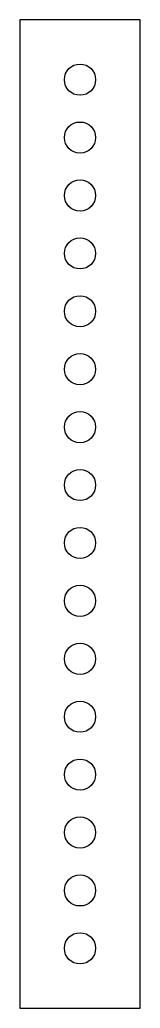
# Model space of a CAD drawing. Header units: inches. Extents: x 0 to 1, y -8.25 to 0.
import ezdxf

# ---------------------------------------------------------------- set-up
doc = ezdxf.new("R2010")
doc.units = ezdxf.units.IN
doc.header["$MEASUREMENT"] = 0

msp = doc.modelspace()

# ---------------------------------------------------------------- linework, layer by layer
msp.add_lwpolyline([(1, 0), (0, 0), (0, -8.25), (1, -8.25)], close=True)
for centre in [(0.5, -0.5), (0.5, -0.9833), (0.5, -1.4667), (0.5, -1.95), (0.5, -2.4333), (0.5, -2.9167), (0.5, -3.4), (0.5, -3.8833), (0.5, -4.3667), (0.5, -4.85), (0.5, -5.3333), (0.5, -5.8167), (0.5, -6.3), (0.5, -6.7833), (0.5, -7.2667), (0.5, -7.75)]:
    msp.add_circle(centre, 0.13)

doc.saveas('drawing.dxf')
